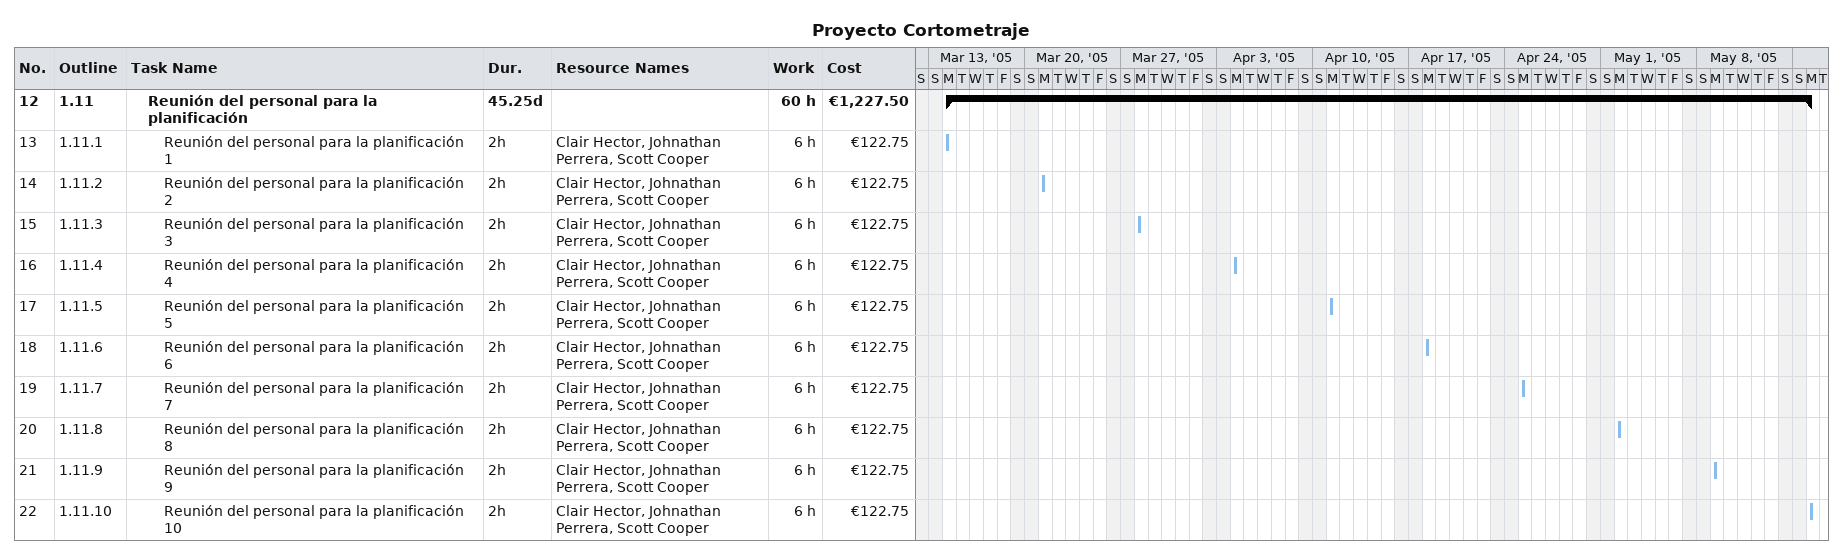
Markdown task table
Proyecto Cortometraje

| ID | WBS | Task | Duration | Start | Finish | Resources | Work (h) | Cost (€) |
|---|---|---|---|---|---|---|---|---|
| 12 | 1.11 | **Reunión del personal para la planificación** | 45.25d | 2005-03-14 | 2005-05-16 |  | 60 | 1227.50 |
| 13 | 1.11.1 | Reunión del personal para la planificación 1 | 2h | 2005-03-14 | 2005-03-14 | Clair Hector, Johnathan Perrera, Scott Cooper | 6 | 122.75 |
| 14 | 1.11.2 | Reunión del personal para la planificación 2 | 2h | 2005-03-21 | 2005-03-21 | Clair Hector, Johnathan Perrera, Scott Cooper | 6 | 122.75 |
| 15 | 1.11.3 | Reunión del personal para la planificación 3 | 2h | 2005-03-28 | 2005-03-28 | Clair Hector, Johnathan Perrera, Scott Cooper | 6 | 122.75 |
| 16 | 1.11.4 | Reunión del personal para la planificación 4 | 2h | 2005-04-04 | 2005-04-04 | Clair Hector, Johnathan Perrera, Scott Cooper | 6 | 122.75 |
| 17 | 1.11.5 | Reunión del personal para la planificación 5 | 2h | 2005-04-11 | 2005-04-11 | Clair Hector, Johnathan Perrera, Scott Cooper | 6 | 122.75 |
| 18 | 1.11.6 | Reunión del personal para la planificación 6 | 2h | 2005-04-18 | 2005-04-18 | Clair Hector, Johnathan Perrera, Scott Cooper | 6 | 122.75 |
| 19 | 1.11.7 | Reunión del personal para la planificación 7 | 2h | 2005-04-25 | 2005-04-25 | Clair Hector, Johnathan Perrera, Scott Cooper | 6 | 122.75 |
| 20 | 1.11.8 | Reunión del personal para la planificación 8 | 2h | 2005-05-02 | 2005-05-02 | Clair Hector, Johnathan Perrera, Scott Cooper | 6 | 122.75 |
| 21 | 1.11.9 | Reunión del personal para la planificación 9 | 2h | 2005-05-09 | 2005-05-09 | Clair Hector, Johnathan Perrera, Scott Cooper | 6 | 122.75 |
| 22 | 1.11.10 | Reunión del personal para la planificación 10 | 2h | 2005-05-16 | 2005-05-16 | Clair Hector, Johnathan Perrera, Scott Cooper | 6 | 122.75 |
